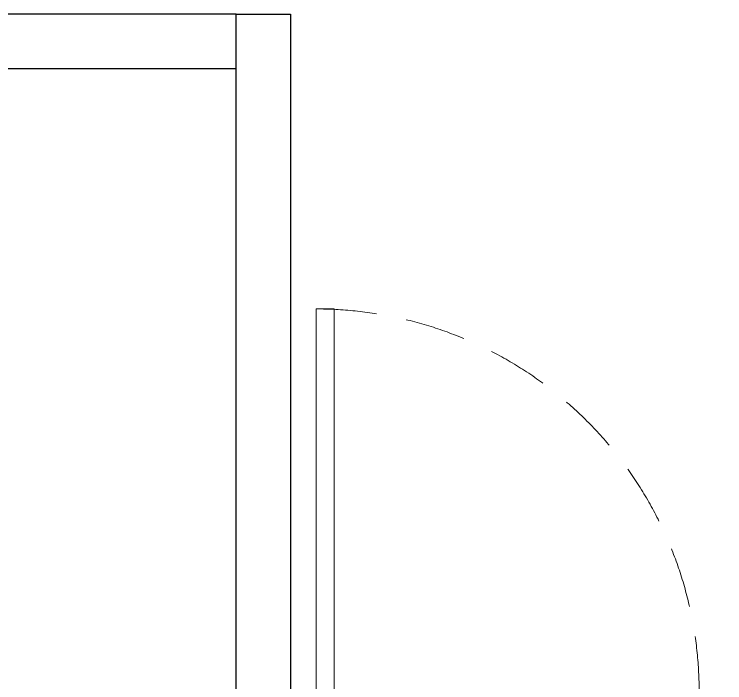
# Model space of a CAD drawing. Header units: feet. Extents: x 2845063 to 2853661, y -5473857 to -5445633.
# Drawn here: x 2846475 to 2847784, y -5452554 to -5451321 of the extents above; entities that cross this region are included whole.
import ezdxf

# ---------------------------------------------------------------- set-up
doc = ezdxf.new("R2010")
doc.units = ezdxf.units.FT
doc.header["$LTSCALE"] = 33
doc.header["$MEASUREMENT"] = 0
doc.linetypes.add('HIDDEN2', pattern=[4.7624999999999975, 3.174999999999998, -1.587499999999999])
for name, color, linetype, lineweight in [('Door', 2, 'Continuous', 13), ('LENS-DOOR', 34, 'Continuous', 20), ('LENS-PARTITION', 21, 'Continuous', 25)]:
    doc.layers.add(name, color=color, linetype=linetype, lineweight=lineweight)

# ---------------------------------------------------------------- blocks, each defined once
blk = doc.blocks.new('*U37')
at = {"layer": 'LENS-DOOR'}
for p, q in [((548121.7424194189, 1779235.250802667), (548121.7424194121, 1778573.792470707)), ((548121.7424194189, 1779235.250802667), (548152.9924194244, 1779235.250802653)), ((548152.9924193986, 1778573.792470693), (548152.9924194244, 1779235.250802653)), ((547447.2632527449, 1778568.584137414), (547452.4715860604, 1778568.584137391)), ((547447.2632527215, 1778484.134138707), (547447.2632527449, 1778568.584137414)), ((547452.4715860653, 1778573.792470743), (547488.9299194093, 1778573.792470734)), ((547452.4715860604, 1778568.584137391), (547452.4715860653, 1778573.792470743)), ((547488.9299193954, 1778539.938304132), (547488.9299194093, 1778573.792470734)), ((548121.7424194121, 1778573.792470707), (548152.9924193986, 1778573.792470693)), ((548192.054919424, 1778573.792470725), (548155.5965860707, 1778573.792470693)), ((548155.5965860611, 1778539.938304095), (548155.5965860707, 1778573.792470693)), ((548192.0549194146, 1778568.584137372), (548192.054919424, 1778573.792470725)), ((548197.2632527373, 1778568.584137372), (548192.0549194146, 1778568.584137372)), ((548197.2632527256, 1778484.134138697), (548197.2632527373, 1778568.584137372)), ((547488.9299193954, 1778539.938304132), (547499.3465860662, 1778539.938304113)), ((547499.3465860639, 1778478.925805386), (547499.3465860662, 1778539.938304113)), ((548145.179919409, 1778478.925805326), (548145.179919395, 1778539.938304067)), ((548155.5965860611, 1778539.938304095), (548145.179919395, 1778539.938304067)), ((547447.2632527215, 1778484.134138707), (547452.4715860627, 1778484.134138707)), ((547452.4715860627, 1778478.925805396), (547452.4715860627, 1778484.134138707)), ((547452.4715860627, 1778478.925805396), (547499.3465860639, 1778478.925805386)), ((548192.0549194006, 1778478.925805345), (548145.179919409, 1778478.925805326)), ((548192.0549194006, 1778478.925805345), (548192.0549194006, 1778484.134138698)), ((548197.2632527256, 1778484.134138697), (548192.0549194006, 1778484.134138698))]:
    blk.add_line(p, q, dxfattribs=at)
at = {"layer": 'LENS-DOOR', "color": 7, "linetype": 'HIDDEN2'}
blk.add_ellipse((548152.9924193986, 1778573.792470693), major_axis=(-661.4583333306382, 0.003443102111827), ratio=0.9999999979146821, start_param=-1.570791121506941, end_param=0.0512086788949202, dxfattribs=at)

msp = doc.modelspace()

# ---------------------------------------------------------------- linework, layer by layer
at = {"layer": 'LENS-PARTITION'}
for points in [[(2846884.288045307, -5451321.498241472), (2845309.288045306, -5451321.498241472), (2845309.288045306, -5451421.498241471), (2846884.288045307, -5451421.498241471)], [(2846884.288045307, -5451321.498241472), (2846984.288045306, -5451321.498241472), (2846984.288045306, -5453071.498241471), (2846884.288045307, -5453071.498241471)]]:
    msp.add_lwpolyline(points, close=True, dxfattribs=at)

# ---------------------------------------------------------------- block references
at = {"layer": 'Door', "xscale": -1.066666509523741, "yscale": 1.066666509523741, "zscale": 1.066666509523741}
msp.add_blockref('*U37', (3431727.949369565, -7349715.406291782), dxfattribs=at)

doc.saveas('drawing.dxf')
